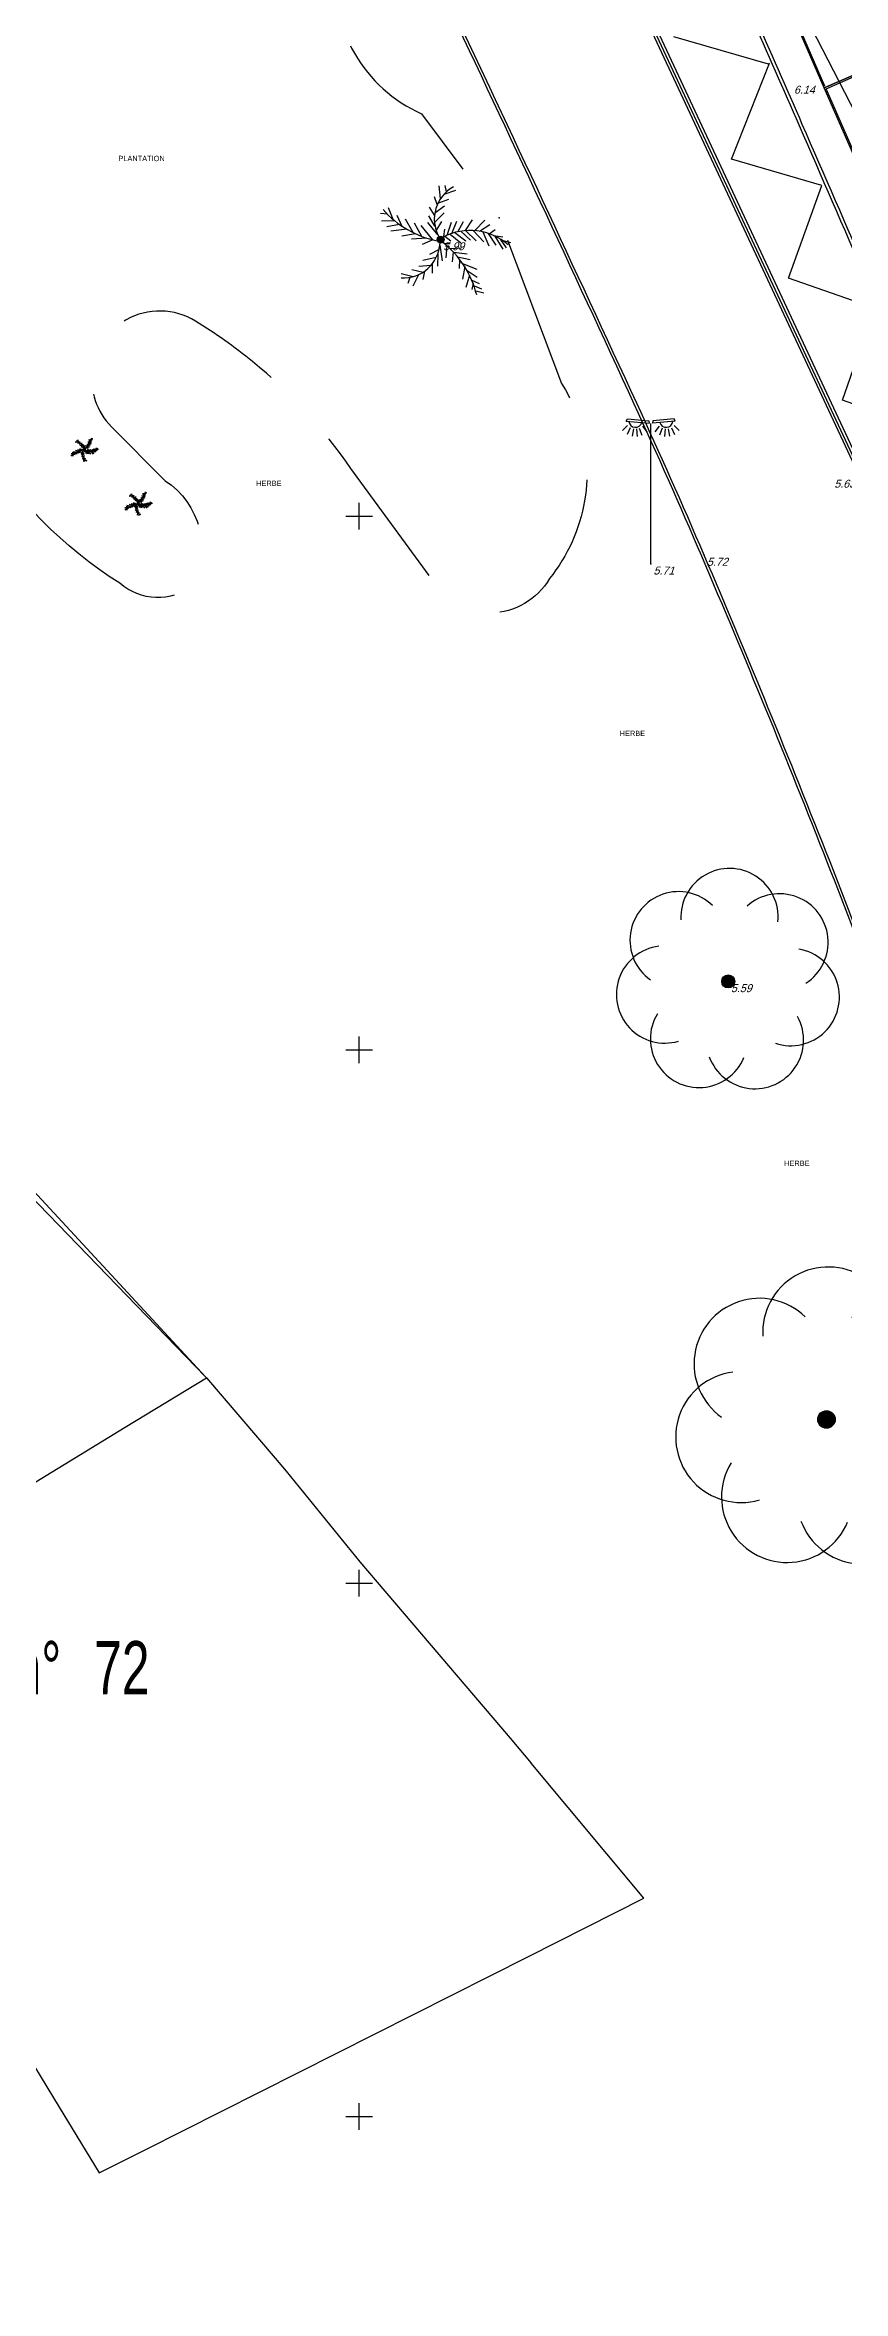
# Model space of a CAD drawing. Header units: metres. Extents: x 330671 to 330906, y 136216 to 136806.
# Drawn here: x 330768.2 to 330798.1, y 136653.5 to 136737.7 of the extents above; entities that cross this region are included whole.
import ezdxf
from ezdxf.enums import TextEntityAlignment as Align

# ---------------------------------------------------------------- set-up
doc = ezdxf.new("R2010")
doc.units = ezdxf.units.M
doc.header["$LTSCALE"] = 2
doc.header["$PDSIZE"] = 5
doc.linetypes.add('CACHE2', pattern=[4.7625, 3.175, -1.5875])
doc.linetypes.add('L211', pattern=[0])
for name, color, linetype in [('C_APP_CADA', 7, 'Continuous'), ('C_ARRET_BU', 253, 'Continuous'), ('C_BORDURE', 7, 'Continuous'), ('C_CAND_2', 6, 'Continuous'), ('C_CANIVEAU', 7, 'Continuous'), ('C_CONIFERE', 3, 'Continuous'), ('C_FEUIL', 3, 'Continuous'), ('C_FILD_EAU', 7, 'Continuous'), ('C_LIMREVET', 7, 'Continuous'), ('C_PELOUSE', 3, 'CACHE2'), ('C_PT_ALTIM', 7, 'Continuous'), ('C_SEMI', 7, 'Continuous'), ('C_TEXT_G', 7, 'Continuous'), ('CARROYAGE', 253, 'Continuous')]:
    doc.layers.add(name, color=color, linetype=linetype)

# ---------------------------------------------------------------- blocks, each defined once
blk = doc.blocks.new('v007')
h = blk.add_hatch(color=256)
edge = h.paths.add_edge_path()
edge.add_arc((0, 0), 0.0288, 0, 360)
at = {"color": 0}
blk.add_circle((0, 0), 0.0288, dxfattribs=at)
for centre, start, end in [((0.006, 0.2862), 354.41036, 183.20297), ((-0.22, 0.1831), 45.83893, 234.63154), ((0.2275, 0.1738), 302.98179, 131.7744), ((-0.2803, -0.0579), 97.2675, 286.06011), ((0.2777, -0.0695), 251.55321, 80.34582), ((-0.1295, -0.2553), 148.69607, 337.48868), ((0.1188, -0.2604), 200.12464, 28.91725)]:
    blk.add_arc(centre, 0.2157, start, end, dxfattribs=at)
blk = doc.blocks.new('L005ter')
for p, q in [((-0.918, 5.35), (-0.059, 5.275)), ((0.918, 5.35), (0.059, 5.275))]:
    blk.add_line(p, q)
at = {"color": 0}
for points in [[(-0.878, 5.191), (-1.064, 4.997)], [(-0.77, 5.105), (-0.884, 4.854)], [(-0.654, 5.064), (-0.701, 4.782)], [(-0.536, 5.06), (-0.51, 4.773)], [(-0.43, 5.087), (-0.331, 4.821)], [(-0.312, 5.16), (-0.152, 4.945)], [(0, 0), (0, 5.266)], [(0.312, 5.16), (0.152, 4.945)], [(0.43, 5.087), (0.331, 4.821)], [(0.536, 5.06), (0.51, 4.773)], [(0.654, 5.064), (0.701, 4.782)], [(0.77, 5.105), (0.884, 4.854)], [(0.878, 5.191), (1.064, 4.997)]]:
    blk.add_lwpolyline(points, dxfattribs=at)
at = {"flags": 128}
for points in [[(-0.918, 5.35), (-0.874, 5.437), (-0.075, 5.364), (-0.059, 5.275)], [(0.918, 5.35), (0.874, 5.437), (0.075, 5.364), (0.059, 5.275)]]:
    blk.add_lwpolyline(points, dxfattribs=at)
at = {"color": 0, "const_width": 0.05}
blk.add_lwpolyline([(0, 0), (0, 5.266)], dxfattribs=at)
at = {"color": 0}
for centre, start, end in [((-0.577, 5.37), 186.322, 344.88711), ((0.577, 5.37), 195.11289, 353.678)]:
    blk.add_arc(centre, 0.252, start, end, dxfattribs=at)
blk = doc.blocks.new('v015')
h = blk.add_hatch(color=256)
edge = h.paths.add_edge_path()
edge.add_arc((0, 0), 0.0281, 0, 360)
at = {"color": 0}
for p, q in [((-0.001, 0.329), (-0.01, 0.43)), ((0.028, 0.365), (0.122, 0.395)), ((0.047, 0.384), (0.036, 0.434)), ((-0.426, 0.204), (-0.48, 0.208)), ((-0.379, 0.161), (-0.418, 0.255)), ((-0.307, 0.106), (-0.348, 0.194)), ((-0.045, 0.107), (-0.094, 0.191)), ((-0.049, 0.196), (-0.088, 0.261)), ((-0.027, 0.28), (-0.049, 0.343)), ((-0.049, 0.136), (0.029, 0.214)), ((-0.046, 0.215), (0.031, 0.271)), ((-0.021, 0.293), (0.065, 0.323)), ((-0.367, 0.151), (-0.473, 0.148)), ((-0.33, 0.122), (-0.43, 0.103)), ((-0.269, 0.083), (-0.397, 0.069)), ((-0.201, 0.047), (-0.311, 0.029)), ((-0.22, 0.056), (-0.281, 0.163)), ((-0.11, 0.012), (-0.234, 0.005)), ((-0.151, 0.026), (-0.21, 0.133)), ((-0.062, -0.001), (-0.155, 0.114)), ((-0.022, 0.038), (-0.102, 0.136)), ((-0.036, 0.071), (0.011, 0.145)), ((0.026, 0.024), (0.033, 0.084)), ((0.033, 0.027), (0.083, -0.01)), ((0.053, 0.036), (0.088, 0.141)), ((0.076, 0.045), (0.163, -0.026)), ((0.089, 0.05), (0.131, 0.147)), ((0.113, 0.057), (0.201, -0.011)), ((0.138, 0.063), (0.184, 0.144)), ((0.162, 0.067), (0.239, -0.004)), ((0.199, 0.072), (0.255, 0.159)), ((0.2, 0.072), (0.284, -0.009)), ((0.26, 0.073), (0.345, -0.019)), ((0.275, 0.072), (0.355, 0.156)), ((0.311, 0.067), (0.393, 0.12)), ((0.338, 0.062), (0.385, -0.05)), ((0.38, 0.05), (0.441, -0.044)), ((0.39, 0.047), (0.438, 0.08)), ((0.424, 0.033), (0.499, 0.022)), ((0.433, 0.029), (0.498, -0.076)), ((0.476, 0.005), (0.526, -0.067)), ((-0.034, -0.142), (-0.142, -0.168)), ((-0.012, -0.08), (-0.089, -0.119)), ((-0.022, -0.116), (-0.025, -0.213)), ((-0.005, -0.044), (0.012, -0.17)), ((0.031, -0.031), (0.077, -0.031)), ((0.05, -0.047), (0.043, -0.145)), ((0.074, -0.07), (0.164, -0.065)), ((0.1, -0.097), (0.092, -0.178)), ((0.105, -0.101), (0.214, -0.113)), ((0.136, -0.138), (0.237, -0.158)), ((0.152, -0.158), (0.149, -0.231)), ((0.491, -0.003), (0.56, -0.023)), ((-0.22, -0.297), (-0.316, -0.273)), ((-0.246, -0.303), (-0.262, -0.352)), ((-0.14, -0.262), (-0.229, -0.241)), ((-0.176, -0.281), (-0.221, -0.372)), ((-0.078, -0.208), (-0.173, -0.216)), ((-0.129, -0.253), (-0.143, -0.319)), ((-0.066, -0.193), (-0.066, -0.269)), ((0.193, -0.216), (0.175, -0.317)), ((0.176, -0.191), (0.289, -0.237)), ((0.231, -0.284), (0.203, -0.383)), ((0.212, -0.248), (0.293, -0.301)), ((0.249, -0.324), (0.31, -0.35)), ((0.26, -0.349), (0.249, -0.399)), ((0.268, -0.371), (0.328, -0.394)), ((0.281, -0.41), (0.347, -0.426))]:
    blk.add_line(p, q, dxfattribs=at)
blk.add_lwpolyline([(-0.062, -0.001), (-0.148, -0.04)], dxfattribs=at)
blk.add_circle((0, 0), 0.0281, dxfattribs=at)
for centre, radius, start, end in [((0.246, 0.164), 0.296, 118.7374, 208.2694), ((0.12, 0.746), 0.769, 221.0521, 258.9709), ((0.235, -0.392), 0.465, 48.7602, 117.3628), ((-0.3, -0.011), 0.296, 267.1003, 356.6323), ((-0.473, -0.635), 0.786, 14.1525, 51.2775)]:
    blk.add_arc(centre, radius, start, end, dxfattribs=at)
blk = doc.blocks.new('point')
blk.add_point((0, 0))

msp = doc.modelspace()

# ---------------------------------------------------------------- linework, layer by layer
at = {"layer": 'C_APP_CADA', "linetype": 'L211'}
for points in [[(330840.366, 136805.248), (330827.61, 136799.312), (330812.061, 136791.982), (330795.847, 136784.49), (330793.83, 136783.608), (330789.401, 136781.489), (330787.107, 136779.257), (330784.71, 136776.29), (330782.728, 136772.401), (330782.144, 136769.112), (330782.428, 136766.677), (330787.975, 136755.739), (330802.569, 136727.389), (330803.885, 136724.693), (330814.677, 136699.307), (330815.72, 136696.581), (330820.073, 136684.078), (330825.446, 136668.617), (330827.835, 136661.57), (330829.596, 136654.423), (330833.497, 136638.239)], [(330691.109, 136724.336), (330691.556, 136724.679), (330699.736, 136729.183), (330702.337, 136730.451), (330709.275, 136732.344), (330714.075, 136733.553), (330717.526, 136733.623), (330723.739, 136732.938), (330725.934, 136732.172), (330728.516, 136730.633), (330733.687, 136726.311), (330737.9, 136722.799), (330742.943, 136718.237), (330751.543, 136710.456), (330761.383, 136701.595), (330767.801, 136694.708), (330774.253, 136687.74)], [(330751.337, 136710.224), (330762.83, 136699.538), (330774.253, 136687.74)], [(330771.244, 136685.844), (330774.288, 136687.704)], [(330774.253, 136687.74), (330774.288, 136687.704)], [(330774.288, 136687.704), (330776.856, 136684.69)], [(330758.058, 136677.787), (330771.244, 136685.844)], [(330776.856, 136684.69), (330777.273, 136684.201), (330780.023, 136680.801), (330785.658, 136674.193), (330786.442, 136673.253)], [(330786.347, 136666.008), (330790.666, 136668.189), (330786.442, 136673.253)], [(330764.742, 136666.931), (330767.125, 136663.06), (330768.768, 136660.356)], [(330770.266, 136657.89), (330771.992, 136658.76), (330786.347, 136666.008)], [(330768.768, 136660.356), (330770.266, 136657.89)]]:
    msp.add_lwpolyline(points, dxfattribs=at)
at = {"layer": 'C_ARRET_BU', "flags": 128}
msp.add_lwpolyline([(330808.179, 136699.151), (330810.598, 136700.033), (330807.488, 136701.239), (330808.87, 136704.755), (330805.783, 136705.889), (330807.149, 136709.379), (330803.955, 136710.464), (330805.239, 136714.026), (330802.082, 136715.159), (330803.321, 136718.633), (330800.081, 136719.819), (330801.302, 136723.214), (330798.113, 136724.358), (330799.307, 136727.806), (330796.083, 136728.931), (330797.338, 136732.403), (330793.955, 136733.389), (330795.382, 136736.99), (330795.333, 136736.95), (330791.797, 136737.979)], dxfattribs=at)
at = {"layer": 'C_BORDURE', "flags": 128}
for points in [[(330800.177, 136737.254), (330797.427, 136736.056), (330795.015, 136741.627), (330797.771, 136742.813)], [(330817.634, 136677.499), (330815.48, 136688.704), (330812.042, 136700.422), (330802.981, 136723.379), (330797.427, 136736.056), (330800.177, 136737.254)]]:
    msp.add_lwpolyline(points, dxfattribs=at)
at = {"layer": 'C_BORDURE', "linetype": 'Continuous', "flags": 128}
for points in [[(330797.453, 136736.122), (330797.453, 136736.122), (330795.081, 136741.601), (330795.081, 136741.601)], [(330817.683, 136677.509), (330815.529, 136688.716), (330812.089, 136700.439), (330803.027, 136723.399), (330797.493, 136736.03), (330800.197, 136737.208)]]:
    msp.add_lwpolyline(points, dxfattribs=at)
at = {"layer": 'C_CANIVEAU'}
msp.add_lwpolyline([(330848.533, 136378.835, 0), (330849.505, 136403.817, -0.000022)], format="xyb", dxfattribs=at)
at = {"layer": 'C_CANIVEAU', "flags": 128}
for points in [[(330809.342, 136694.804), (330807.796, 136699.008), (330798.835, 136721.319), (330789.147, 136742.102), (330784.1, 136752.325)], [(330809.436, 136694.839), (330807.889, 136699.044), (330798.927, 136721.359), (330789.237, 136742.145), (330784.19, 136752.37)], [(330809.436, 136694.839), (330807.889, 136699.044), (330798.927, 136721.359), (330789.237, 136742.145), (330784.19, 136752.37)], [(330809.529, 136694.873), (330807.982, 136699.08), (330799.019, 136721.399), (330789.327, 136742.188), (330784.418, 136752.133)]]:
    msp.add_lwpolyline(points, dxfattribs=at)
at = {"layer": 'C_FILD_EAU', "linetype": 'Continuous', "flags": 128}
for points in [[(330848.833, 136378.823, 0), (330849.805, 136403.801, -0.000022)], [(330817.752, 136643.504, 0.006675), (330813.989, 136657.549, 0.006685), (330809.858, 136671.468, 0.001849), (330807.116, 136680.161, 0.003018), (330805.384, 136685.471, 0.002887), (330803.968, 136689.644, 0.001733), (330801.545, 136696.573, 0.008483), (330797.644, 136707.041, 0.007624), (330792.93, 136718.542, 0.006766), (330790.4, 136724.242, 0.002525), (330783.337, 136739.386, 0.006798), (330776.175, 136754.026, 0.017833), (330773.172, 136759.468, 0.021812), (330772.35, 136760.713, 0.01467), (330770.995, 136762.471, 0.055459), (330770.492, 136762.963, 0.026002), (330769.266, 136763.823)], [(330823.242, 136650.286, 0.001592), (330818.147, 136668.199, 0.006916), (330816.843, 136672.504, -0.033398), (330816.62, 136673.409, -0.016542), (330816.581, 136673.684, 0.006393), (330816.495, 136674.396, 0.004773), (330815.973, 136678.013, 0.00388), (330815.254, 136682.45, 0.009009), (330814.811, 136684.799, 0.005834), (330814.019, 136688.403, 0.014587), (330812.421, 136694.484, 0.015703), (330810.598, 136700.033, 0.000452), (330809.44, 136703.206, 0.000925), (330808.87, 136704.755, 0.000492), (330807.835, 136707.544, 0.000748), (330807.149, 136709.379, 0.008016), (330805.533, 136713.478, 0.00335), (330801.446, 136723.195, 0.001664), (330796.496, 136734.641, 0.002325), (330792.888, 136742.804, 0.000715), (330792.719, 136743.179, 0.000064), (330790.841, 136747.344, 0.006421), (330789.905, 136749.347, 0.003666), (330788.157, 136752.897)]]:
    msp.add_lwpolyline(points, format="xyb", dxfattribs=at)
at = {"layer": 'C_LIMREVET', "linetype": 'Continuous', "flags": 128}
for points in [[(330848.953, 136378.818, 0), (330849.925, 136403.795, -0.000022)], [(330817.655, 136643.479, 0.006675), (330813.893, 136657.523, 0.006685), (330809.762, 136671.439, 0.001849), (330807.021, 136680.131, 0.003018), (330805.289, 136685.439, 0.002887), (330803.874, 136689.612, 0.001733), (330801.452, 136696.539, 0.008483), (330797.551, 136707.004, 0.007624), (330792.838, 136718.502, 0.006766), (330790.308, 136724.202, 0.002525), (330783.247, 136739.343, 0.006798), (330776.076, 136754.001, 0.017917), (330773.082, 136759.424, 0.021717), (330772.265, 136760.661, 0.014672), (330770.926, 136762.399, 0.055468), (330770.428, 136762.886, 0.026002), (330769.213, 136763.738)], [(330823.357, 136650.32, 0.001594), (330818.262, 136668.232, 0.006918), (330816.96, 136672.531, -0.033454), (330816.738, 136673.434, -0.016464), (330816.7, 136673.706, 0.006358), (330816.614, 136674.413, 0.004784), (330816.092, 136678.026, 0.003878), (330815.372, 136682.471, 0.009011), (330814.928, 136684.823, 0.005837), (330814.136, 136688.432, 0.014584), (330812.537, 136694.518, 0.015703), (330810.712, 136700.071, 0.000452), (330809.553, 136703.246, 0.000925), (330808.983, 136704.797, 0.000492), (330807.947, 136707.587, 0.000748), (330807.261, 136709.422, 0.008015), (330805.644, 136713.523, 0.00335), (330801.556, 136723.242, 0.001663), (330796.606, 136734.689, 0.002324), (330792.997, 136742.853, 0.000715), (330792.829, 136743.228, 0.000064), (330790.949, 136747.394, 0.006561), (330790.013, 136749.398, 0.003665), (330788.265, 136752.949)]]:
    msp.add_lwpolyline(points, format="xyb", dxfattribs=at)
at = {"layer": 'C_PELOUSE', "flags": 128}
msp.add_lwpolyline([(330776.166, 136745.915, -0.114429), (330778.053, 136744.364, -0.181668), (330779.16, 136740.726, 0.162766), (330779.827, 136737.361, 0.160552), (330782.342, 136735.093), (330785.25, 136731.182), (330787.588, 136724.983, -0.182441), (330788.449, 136720.584, -0.128328), (330787.133, 136717.662, -0.266663), (330784.928, 136716.381, -0.27784), (330782.657, 136717.732), (330779.695, 136721.785, 0.071755), (330776.008, 136725.801, 0.034278), (330773.874, 136727.312, 0.274065), (330771.278, 136727.365, 0.494698), (330770.723, 136723.354), (330772.741, 136721.333, -0.381923), (330773.777, 136717.379, -0.350045), (330771.037, 136717.486, -0.112319), (330765.767, 136722.807, -0.094428), (330763.49, 136728.702, -0.027279), (330763.24, 136733.547, -0.007389), (330763.263, 136734.862, -0.44059)], format="xyb", close=True, dxfattribs=at)
at = {"layer": 'C_SEMI', "color": 0}
for p in [(330797.427, 136736.056, 6.14), (330785.25, 136731.182), (330783.054, 136730.371, 5.99), (330790.929, 136718.215, 5.71), (330792.93, 136718.542, 5.72), (330793.828, 136702.558, 5.59)]:
    msp.add_point(p, dxfattribs=at)
at = {"layer": 'CARROYAGE'}
for p, q in [((330780, 136719.5), (330780, 136720.5)), ((330779.5, 136720), (330780.5, 136720)), ((330780, 136699.5), (330780, 136700.5)), ((330779.5, 136700), (330780.5, 136700)), ((330780, 136679.5), (330780, 136680.5)), ((330779.5, 136680), (330780.5, 136680)), ((330779.5, 136660), (330780.5, 136660)), ((330780, 136659.5), (330780, 136660.5))]:
    msp.add_line(p, q, dxfattribs=at)

# ---------------------------------------------------------------- block references
at = {"layer": 'C_CAND_2'}
for name in ['L005ter', 'point']:
    msp.add_blockref(name, (330790.929, 136718.215), dxfattribs=at)
at = {"layer": 'C_CONIFERE', "xscale": 4.68206899770208, "yscale": 4.68206899770208}
msp.add_blockref('v015', (330783.054, 136730.371, 5.969), dxfattribs=at)
at = {"layer": 'C_CONIFERE'}
msp.add_blockref('point', (330783.054, 136730.371, 5.969), dxfattribs=at)
at = {"layer": 'C_FEUIL', "yscale": -1}
for p in [(330769.684, 136722.489, 5.448), (330771.702, 136720.467, 5.437)]:
    msp.add_blockref('v015', p, dxfattribs=at)
at = {"layer": 'C_FEUIL'}
for p in [(330769.684, 136722.489, 5.448), (330771.702, 136720.467, 5.437), (330793.828, 136702.558, 5.516), (330797.509, 136686.139, 5.461)]:
    msp.add_blockref('point', p, dxfattribs=at)
for p, xscale, yscale in [((330793.828, 136702.558, 5.516), 8.445792423376124, 8.445792423376124), ((330797.509, 136686.139, 5.461), 11.3860254823716, 11.3860254823716)]:
    msp.add_blockref('v007', p, dxfattribs=dict(at, xscale=xscale, yscale=yscale))

# ---------------------------------------------------------------- texts
at = {"layer": 'C_APP_CADA', "width": 0.7}
for s, p in [('CI n°', (330766.752, 136676.828)), ('72', (330771.111, 136676.828))]:
    msp.add_text(s, height=2, dxfattribs=at).set_placement(p, align=Align.MIDDLE_CENTER)
at = {"layer": 'C_PT_ALTIM', "oblique": 18}
for s, p in [('6.14', (330796.289, 136736.142, 6.14)), ('5.99', (330783.154, 136730.271, 5.99)), ('5.63', (330797.799, 136721.37, 5.63)), ('5.71', (330791.029, 136718.115, 5.71)), ('5.72', (330793.03, 136718.442, 5.72)), ('5.59', (330793.928, 136702.458, 5.59))]:
    msp.add_text(s, height=0.3, dxfattribs=at).set_placement(p, align=Align.TOP_LEFT)
at = {"layer": 'C_TEXT_G'}
for s, p in [('PLANTATION', (330771.853, 136733.413, 1.469)), ('HERBE', (330776.621, 136721.235, 1.469)), ('HERBE', (330790.241, 136711.861, 1.469)), ('HERBE', (330796.402, 136695.743, 1.469))]:
    msp.add_text(s, height=0.2, dxfattribs=at).set_placement(p, align=Align.MIDDLE)

doc.saveas('drawing.dxf')
